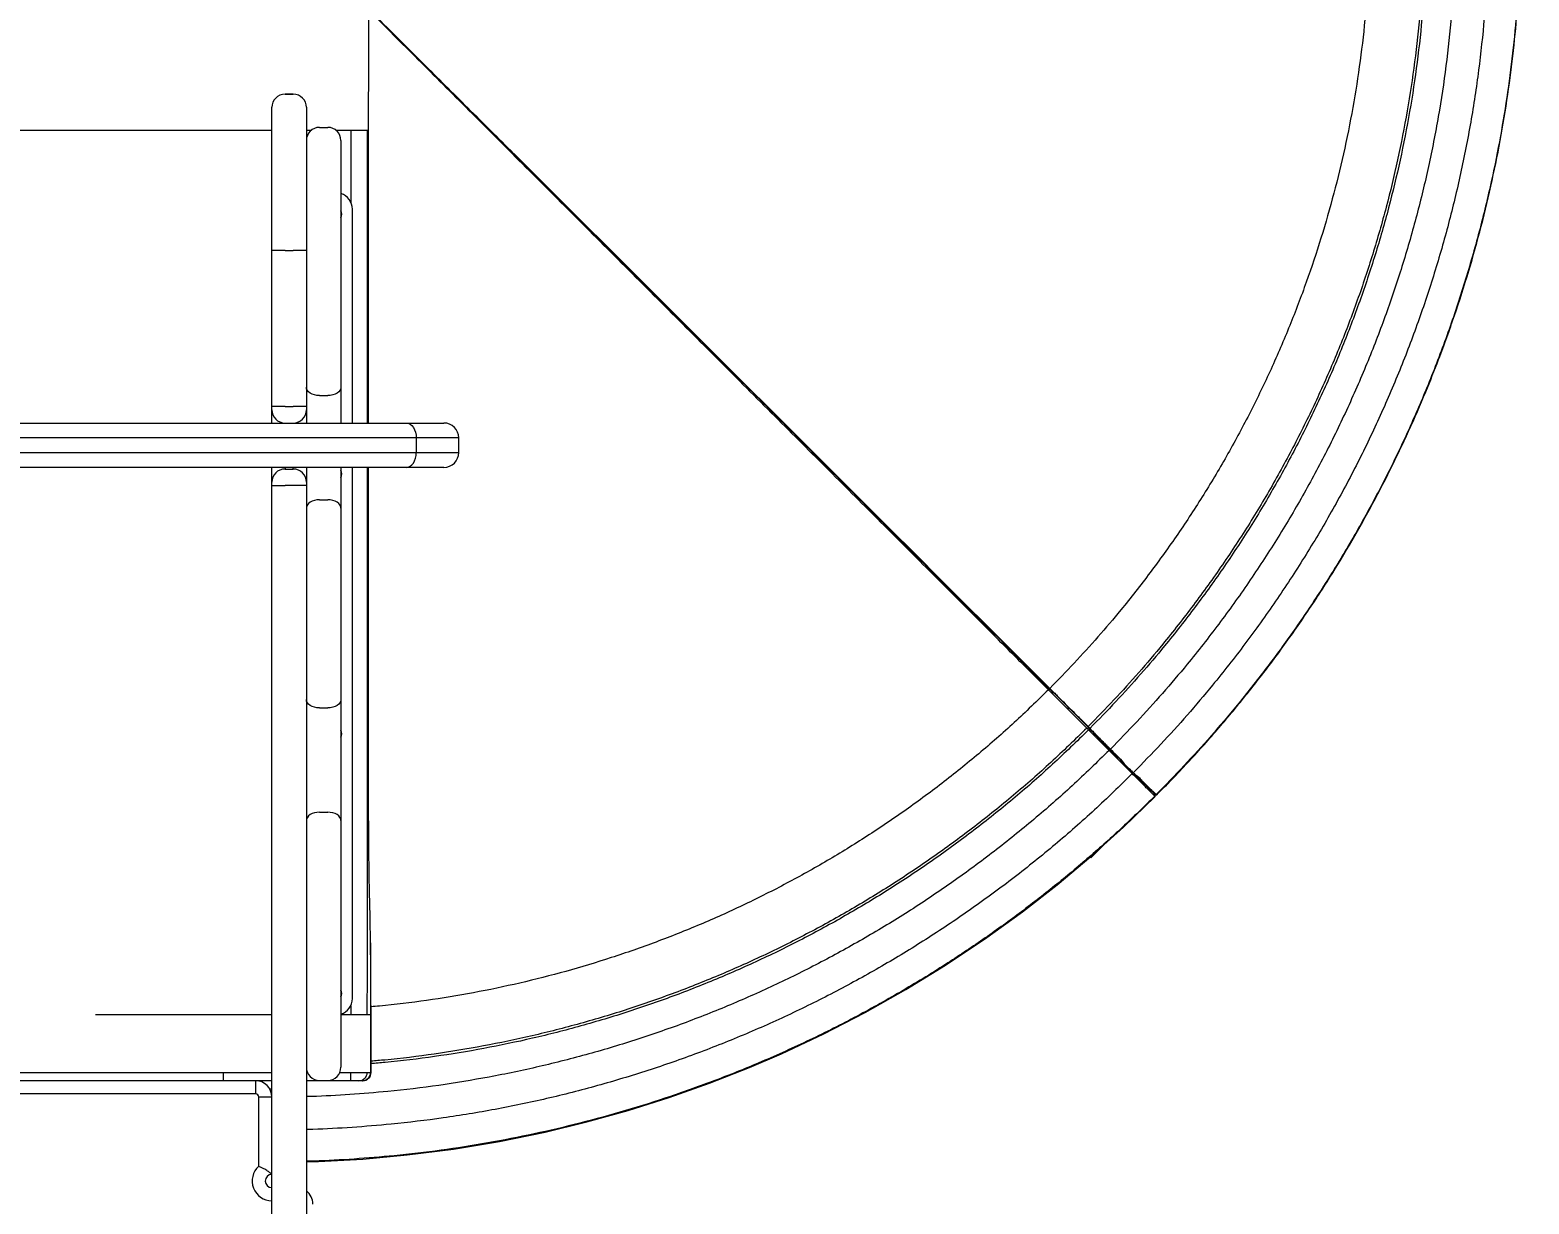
# Model space of a CAD drawing. Header units: millimetres. Extents: x -7720 to 6073, y -7402 to 5433.
# Drawn here: x -1312 to -401, y 2390 to 3104 of the extents above; entities that cross this region are included whole.
import ezdxf

# ---------------------------------------------------------------- set-up
doc = ezdxf.new("R2010")
doc.units = ezdxf.units.MM
for name, color, linetype in [('DIKOM_ОБЪЕКТ', 7, 'Continuous'), ('DIKOM_РАЗМЕР_ЗОНА', 7, 'Continuous'), ('DIKOM_РАЗМЕР_ОБЪЕКТА', 7, 'Continuous')]:
    doc.layers.add(name, color=color, linetype=linetype)
doc.styles.add('style1', font='arial.ttf', dxfattribs={"width": 0.8})
doc.dimstyles.new('1-50', dxfattribs={"dimtxt": 300, "dimasz": 200, "dimexe": 100, "dimexo": 0, "dimgap": 100, "dimtad": 1, "dimtxsty": 'style1', "dimcen": 200, "dimclrd": 7, "dimclre": 7, "dimclrt": 7, "dimadec": 1, "dimazin": 2, "dimtfac": 1, "dimtmove": 0, "dimatfit": 2, "dimfxl": 0, "dimlwd": 25, "dimlwe": 18, "dimarcsym": 0})

# ---------------------------------------------------------------- blocks, each defined once
blk = doc.blocks.new('*D0')
at = {"layer": 'Defpoints', "color": 0, "transparency": 16777216}
for p in [(-1165.04, 3934.07), (-6387.82, -4153.36), (1392.52, -4153.36)]:
    blk.add_point(p, dxfattribs=at)
at = {"layer": 'DIKOM_РАЗМЕР_ОБЪЕКТА', "color": 7, "lineweight": 18, "transparency": 16777216}
for p, q in [((-1165.04, 3934.07), (-6487.82, 3934.07)), ((1392.52, -4153.36), (-6487.82, -4153.36))]:
    blk.add_line(p, q, dxfattribs=at)
at = {"layer": 'DIKOM_РАЗМЕР_ОБЪЕКТА', "color": 7, "lineweight": 25, "transparency": 16777216}
blk.add_line((-6387.82, 3734.07), (-6387.82, -3953.36), dxfattribs=at)
at = {"layer": 'DIKOM_РАЗМЕР_ОБЪЕКТА', "color": 7, "transparency": 16777216}
for points in [[(-6421.16, 3734.07), (-6354.49, 3734.07), (-6387.82, 3934.07)], [(-6421.16, -3953.36), (-6354.49, -3953.36), (-6387.82, -4153.36)]]:
    blk.add_solid(points, dxfattribs=at)
at = {"layer": 'DIKOM_РАЗМЕР_ОБЪЕКТА', "color": 7, "transparency": 16777216, "insert": (-6640.99, -109.65), "char_height": 300, "attachment_point": 5, "rotation": 90, "style": 'style1'}
blk.add_mtext('8100', dxfattribs=at)
blk = doc.blocks.new('*D2')
at = {"layer": 'Defpoints', "color": 0, "transparency": 16777216}
for p in [(-2365.16, 5433.02), (-7269.56, -6016.09), (1800.96, -6016.09)]:
    blk.add_point(p, dxfattribs=at)
at = {"layer": 'DIKOM_РАЗМЕР_ЗОНА', "color": 7, "lineweight": 18, "transparency": 16777216}
for p, q in [((-2365.16, 5433.02), (-7369.56, 5433.02)), ((1800.96, -6016.09), (-7369.56, -6016.09))]:
    blk.add_line(p, q, dxfattribs=at)
at = {"layer": 'DIKOM_РАЗМЕР_ЗОНА', "color": 7, "lineweight": 25, "transparency": 16777216}
blk.add_line((-7269.56, 5233.02), (-7269.56, -5816.09), dxfattribs=at)
at = {"layer": 'DIKOM_РАЗМЕР_ЗОНА', "color": 7, "transparency": 16777216}
for points in [[(-7302.9, 5233.02), (-7236.23, 5233.02), (-7269.56, 5433.02)], [(-7302.9, -5816.09), (-7236.23, -5816.09), (-7269.56, -6016.09)]]:
    blk.add_solid(points, dxfattribs=at)
at = {"layer": 'DIKOM_РАЗМЕР_ЗОНА', "color": 7, "transparency": 16777216, "insert": (-7522.73, -291.53), "char_height": 300, "attachment_point": 5, "rotation": 90, "style": 'style1'}
blk.add_mtext('11500', dxfattribs=at)

msp = doc.modelspace()

# ---------------------------------------------------------------- linework, layer by layer
at = {"layer": 'DIKOM_ОБЪЕКТ', "color": 7, "linetype": 'Continuous', "lineweight": 15}
for p, q in [((-1152.044, 3064.784), (-1157.044, 3064.784)), ((-1157.044, 3064.784), (-1152.044, 3064.784)), ((-1165.044, 2969.784), (-1165.044, 3056.784)), ((-1144.044, 3056.784), (-1144.044, 2969.784)), ((-1140.879, 3042.784), (-1144.044, 3042.784)), ((-1136.044, 3044.594), (-1131.044, 3044.594)), ((-1117.07, 3042.784), (-1126.172, 3042.784)), ((-1123.044, 3036.594), (-1123.044, 2886.564)), ((-1117.07, 3042.784), (-1117.07, 2998.972)), ((-1107.072, 3042.784), (-1107.112, 2864.784)), ((-1106.222, 3042.784), (-1107.072, 3042.784)), ((-1116.044, 2864.784), (-1116.044, 2994.784)), ((-1165.044, 2874.784), (-1165.044, 2969.784)), ((-1157.044, 2969.784), (-1165.044, 2969.784)), ((-1157.044, 2969.784), (-1152.044, 2969.784)), ((-1144.044, 2969.784), (-1152.044, 2969.784)), ((-1144.044, 2969.784), (-1144.044, 2874.784)), ((-1136.044, 2881.491), (-1131.044, 2881.491)), ((-1123.044, 2886.564), (-1123.044, 2864.784)), ((-1157.044, 2874.784), (-1165.044, 2874.784)), ((-1165.044, 2872.784), (-1165.044, 2874.784)), ((-1165.044, 2864.784), (-1165.044, 2872.784)), ((-1157.044, 2874.784), (-1152.044, 2874.784)), ((-1144.044, 2874.784), (-1152.044, 2874.784)), ((-1144.044, 2874.784), (-1144.044, 2872.784)), ((-1144.044, 2872.784), (-1144.044, 2864.784)), ((-1946.857, 2864.784), (-1083.23, 2864.784)), ((-1083.23, 2864.784), (-1060.482, 2864.784)), ((-1077.239, 2855.684), (-1952.848, 2855.684)), ((-1077.239, 2855.684), (-1077.239, 2846.884)), ((-1051.382, 2855.684), (-1077.239, 2855.684)), ((-1051.382, 2846.884), (-1051.382, 2855.684)), ((-1952.848, 2846.884), (-1077.239, 2846.884)), ((-1077.239, 2846.884), (-1051.382, 2846.884)), ((-1083.23, 2837.784), (-1946.857, 2837.784)), ((-1165.044, 2828.784), (-1165.044, 2837.784)), ((-1157.044, 2837.784), (-1157.044, 2836.784)), ((-1157.044, 2836.784), (-1152.044, 2836.784)), ((-1152.044, 2836.784), (-1152.044, 2837.784)), ((-1144.044, 2837.784), (-1144.044, 2828.784)), ((-1123.044, 2837.784), (-1123.044, 2813.004)), ((-1116.044, 2514.784), (-1116.044, 2837.784)), ((-1060.482, 2837.784), (-1083.23, 2837.784)), ((-1165.044, 2826.784), (-1165.044, 2828.784)), ((-1165.044, 2826.784), (-1157.044, 2826.784)), ((-1165.044, 2172.207), (-1165.044, 2826.784)), ((-1152.044, 2826.784), (-1157.044, 2826.784)), ((-1144.044, 2826.784), (-1152.044, 2826.784)), ((-1144.044, 2828.784), (-1144.044, 2826.784)), ((-1144.044, 2826.784), (-1144.044, 2173.913)), ((-1136.044, 2818.077), (-1131.044, 2818.077)), ((-1123.044, 2813.004), (-1123.044, 2696.564)), ((-691.937, 2702.821), (-689.68, 2700.53)), ((-1136.044, 2691.491), (-1131.044, 2691.491)), ((-1123.044, 2696.564), (-1123.044, 2623.004)), ((-669.512, 2679.253), (-668.54, 2679.305)), ((-668.432, 2678.172), (-669.512, 2679.253)), ((-668.543, 2679.475), (-668.52, 2679.452)), ((-668.432, 2678.172), (-667.475, 2678.224)), ((-667.484, 2679.124), (-667.483, 2679.123)), ((-655.927, 2665.667), (-655.405, 2666.191)), ((-641.785, 2651.525), (-655.927, 2665.667)), ((-655.408, 2666.194), (-655.408, 2666.195)), ((-641.785, 2651.525), (-641.261, 2652.051)), ((-628.149, 2637.89), (-628.098, 2638.83)), ((-627.891, 2637.632), (-628.149, 2637.89)), ((-627.204, 2638.835), (-626.947, 2638.578)), ((-1136.044, 2628.077), (-1131.044, 2628.077)), ((-1123.044, 2623.004), (-1123.044, 2472.974)), ((-666.985, 2600.301), (-658.027, 2609.259)), ((-667.473, 2600.789), (-666.985, 2600.301)), ((-1105.044, 2548.737), (-1105.044, 2504.784)), ((-1117.07, 2510.403), (-1117.07, 2504.784)), ((-1117.07, 2504.784), (-1123.044, 2504.784)), ((-1105.044, 2504.784), (-1105.044, 2469.784)), ((-1104.721, 2469.784), (-1104.721, 2491.272)), ((-1514.544, 2469.784), (-1194.525, 2469.784)), ((-1194.525, 2464.784), (-1514.544, 2464.784)), ((-1194.525, 2464.784), (-1194.525, 2469.784)), ((-1175.044, 2464.784), (-1175.044, 2456.784)), ((-1144.044, 2469.784), (-1143.31, 2469.784)), ((-1117.07, 2464.784), (-1144.044, 2464.784)), ((-1136.044, 2464.974), (-1131.044, 2464.974)), ((-1123.725, 2469.784), (-1117.07, 2469.784)), ((-1117.07, 2464.784), (-1117.07, 2469.784)), ((-1110.043, 2464.784), (-1112.071, 2464.784)), ((-1109.72, 2464.784), (-1110.043, 2464.784)), ((-1107.072, 2469.784), (-1105.044, 2469.784)), ((-1105.044, 2469.784), (-1104.721, 2469.784)), ((-1175.044, 2456.784), (-1855.044, 2456.784)), ((-1173.044, 2412.728), (-1173.044, 2454.784)), ((-1165.044, 2454.784), (-1173.044, 2454.784)), ((-1166.383, 2459.784), (-1165.044, 2459.784))]:
    msp.add_line(p, q, dxfattribs=at)
at = {"layer": 'DIKOM_ОБЪЕКТ', "color": 7, "linetype": 'Continuous', "lineweight": 15, "flags": 128}
for points in [[(-1106.063, 3096.55), (-1105.905, 3131.877), (-1105.744, 3167.204)], [(-1106.222, 2864.784), (-1106.222, 2899.784), (-1106.222, 2916.23), (-1106.222, 2972.23), (-1106.222, 3028.23), (-1106.222, 3042.231)], [(-1017.994, 3028.704), (-1003.89, 3014.651), (-989.708, 3000.517), (-975.486, 2986.34), (-961.232, 2972.127), (-946.927, 2957.86), (-932.625, 2943.595), (-918.363, 2929.368), (-904.179, 2915.216), (-890.115, 2901.182), (-876.164, 2887.26), (-862.308, 2873.432), (-848.602, 2859.752), (-835.08, 2846.255), (-821.778, 2832.977), (-805.307, 2816.534), (-789.249, 2800.503), (-773.649, 2784.929), (-758.549, 2769.854), (-743.992, 2755.319), (-730.015, 2741.365), (-716.658, 2728.031), (-703.958, 2715.352), (-691.965, 2703.379), (-691.965, 2703.379), (-691.965, 2703.379)], [(-1136.044, 2881.491), (-1137.604, 2881.588), (-1139.105, 2881.877), (-1140.488, 2882.346), (-1141.7, 2882.977), (-1142.695, 2883.746), (-1143.435, 2884.623), (-1143.89, 2885.574), (-1144.044, 2886.564)], [(-1123.044, 2886.564), (-1123.197, 2885.574), (-1123.653, 2884.623), (-1124.392, 2883.746), (-1125.387, 2882.977), (-1126.599, 2882.346), (-1127.982, 2881.877), (-1129.483, 2881.588), (-1131.044, 2881.491)], [(-1083.23, 2864.784), (-1082.061, 2864.609), (-1080.937, 2864.091), (-1079.901, 2863.25), (-1078.994, 2862.119), (-1078.249, 2860.74), (-1077.695, 2859.167), (-1077.354, 2857.459), (-1077.239, 2855.684)], [(-1083.23, 2837.784), (-1082.061, 2837.959), (-1080.937, 2838.477), (-1079.901, 2839.318), (-1078.994, 2840.449), (-1078.249, 2841.828), (-1077.695, 2843.402), (-1077.354, 2845.109), (-1077.239, 2846.884)], [(-1106.221, 2644.784), (-1106.221, 2647.784), (-1106.221, 2659.784), (-1106.221, 2707.784), (-1106.222, 2837.784)], [(-1136.044, 2818.077), (-1137.604, 2817.98), (-1139.105, 2817.691), (-1140.488, 2817.222), (-1141.7, 2816.591), (-1142.695, 2815.823), (-1143.435, 2814.946), (-1143.89, 2813.994), (-1144.044, 2813.004)], [(-1123.044, 2813.004), (-1123.197, 2813.994), (-1123.653, 2814.946), (-1124.392, 2815.823), (-1125.387, 2816.591), (-1126.599, 2817.222), (-1127.982, 2817.691), (-1129.483, 2817.98), (-1131.044, 2818.077)], [(-691.959, 2702.799), (-691.964, 2702.803), (-691.994, 2702.831)], [(-1136.044, 2691.491), (-1137.604, 2691.588), (-1139.105, 2691.877), (-1140.488, 2692.346), (-1141.7, 2692.977), (-1142.695, 2693.746), (-1143.435, 2694.623), (-1143.89, 2695.574), (-1144.044, 2696.564)], [(-1123.044, 2696.564), (-1123.197, 2695.574), (-1123.653, 2694.623), (-1124.392, 2693.746), (-1125.387, 2692.977), (-1126.599, 2692.346), (-1127.982, 2691.877), (-1129.483, 2691.588), (-1131.044, 2691.491)], [(-1144.044, 2415.522), (-1136.682, 2415.666), (-1109.685, 2417.156), (-1082.766, 2419.605), (-1054.604, 2423.208), (-1026.586, 2427.861), (-998.771, 2433.556), (-973.458, 2439.694), (-948.349, 2446.703), (-923.488, 2454.57), (-898.917, 2463.28), (-874.68, 2472.82), (-855.152, 2481.219), (-829.452, 2493.284), (-804.211, 2506.305), (-779.483, 2520.255), (-755.293, 2535.121), (-731.669, 2550.885), (-708.657, 2567.515), (-687.559, 2583.961), (-667.042, 2601.15), (-647.14, 2619.051), (-627.891, 2637.632), (-627.891, 2637.632), (-627.891, 2637.632)], [(-627.911, 2638.836), (-627.869, 2638.794), (-627.645, 2638.57)], [(-1136.044, 2628.077), (-1137.604, 2627.98), (-1139.105, 2627.691), (-1140.488, 2627.222), (-1141.7, 2626.591), (-1142.695, 2625.823), (-1143.435, 2624.946), (-1143.89, 2623.994), (-1144.044, 2623.004)], [(-1123.044, 2623.004), (-1123.197, 2623.994), (-1123.653, 2624.946), (-1124.392, 2625.823), (-1125.387, 2626.591), (-1126.599, 2627.222), (-1127.982, 2627.691), (-1129.483, 2627.98), (-1131.044, 2628.077)]]:
    msp.add_lwpolyline(points, dxfattribs=at)
at = {"layer": 'DIKOM_ОБЪЕКТ', "color": 7, "linetype": 'Continuous', "lineweight": 15}
for centre, radius, start, end in [((-1157.044, 3056.784), 8, 90, 180), ((-1152.044, 3056.784), 8, 0, 90), ((-1136.044, 3036.594), 8, 90, 180), ((-1131.044, 3036.594), 8, 0, 90), ((-1126.044, 2994.784), 10, 0, 72.542397), ((-1127.044, 2991.784), 4.5, 332.733956, 27.266044), ((-1157.044, 2872.784), 8, 180, 270), ((-1152.044, 2872.784), 8, 270, 0), ((-1060.482, 2855.684), 9.1, 0, 90), ((-1060.482, 2846.884), 9.1, 270, 0), ((-1157.044, 2828.784), 8, 90, 180), ((-1152.044, 2828.784), 8, 0, 90), ((-1127.044, 2833.784), 4.5, 332.733956, 27.266044), ((-691.647, 2703.087), 0.431, 137.417882, 216.506559), ((-668.206, 2679.854), 0.5, 135.382608, 198.522553), ((-511.433, 2835.857), 221.172, 224.729549, 225.124861), ((-1127.044, 2675.784), 4.5, 332.733956, 27.266044), ((-668.206, 2679.854), 0.5, 198.523965, 231.798267), ((-605.558, 2616.528), 70.369, 134.80337, 135.10553), ((-788.424, 2799.563), 188.367, 314.923972, 315.037056), ((-888.409, 2899.852), 349.983, 314.92423, 314.985632), ((-1127.044, 2517.784), 4.5, 332.733956, 27.266044), ((-1126.044, 2514.784), 10, 287.457603, 0), ((-1136.044, 2472.974), 8, 180, 270), ((-1131.044, 2472.974), 8, 270, 0), ((-1175.044, 2454.784), 10, 0, 90), ((-1112.071, 2469.784), 5, 270.003739, 0.004928), ((-1110.043, 2469.784), 5, 270.003714, 0.004995), ((-1109.72, 2469.784), 5, 270.003739, 0.004928), ((-1175.044, 2454.784), 2, 0, 90), ((-1165.044, 2403.784), 12, 131.810315, 270), ((-1165.044, 2403.784), 4, 90, 270), ((-1150.044, 2389.784), 10, 0, 53.130102)]:
    msp.add_arc(centre, radius, start, end, dxfattribs=at)
for points, knots in [([(-497.192, 3174.784), (-497.311, 3165.189), (-497.55, 3145.998), (-499.481, 3117.265), (-502.558, 3088.64), (-506.891, 3060.173), (-512.406, 3032.09), (-519.078, 3004.431), (-526.865, 2977.248), (-535.797, 2950.415), (-545.924, 2923.809), (-557.257, 2897.478), (-569.798, 2871.493), (-583.451, 2846.069), (-598.188, 2821.262), (-613.984, 2797.111), (-630.807, 2773.669), (-647.104, 2752.906), (-662.585, 2734.666), (-676.958, 2718.721), (-686.962, 2708.494), (-691.965, 2703.379)], [0, 0, 0, 0, 0.0550043, 0.1100065, 0.1650128, 0.2200133, 0.2750212, 0.3290385, 0.3830652, 0.4370818, 0.4911091, 0.5462275, 0.6013578, 0.6564758, 0.7116064, 0.7667242, 0.8218548, 0.8769729, 0.9179868, 0.9589898, 1, 1, 1, 1]), ([(-464.256, 3174.784), (-464.382, 3164.715), (-464.632, 3144.579), (-466.658, 3114.428), (-469.887, 3084.392), (-474.433, 3054.521), (-480.221, 3025.053), (-487.221, 2996.03), (-495.393, 2967.506), (-504.765, 2939.351), (-515.392, 2911.432), (-527.283, 2883.803), (-540.443, 2856.535), (-554.77, 2829.858), (-570.233, 2803.828), (-586.808, 2778.486), (-604.46, 2753.888), (-621.555, 2732.109), (-637.783, 2712.988), (-652.841, 2696.281), (-663.321, 2685.564), (-668.562, 2680.205)], [0, 0, 0, 0, 0.0550146, 0.1100272, 0.1650438, 0.2200547, 0.2750729, 0.3291004, 0.3831371, 0.437164, 0.4912015, 0.5463303, 0.6014709, 0.6565993, 0.7117402, 0.7668684, 0.8220094, 0.8771378, 0.9180967, 0.9590449, 1, 1, 1, 1]), ([(-462.729, 3174.784), (-462.854, 3164.694), (-463.105, 3144.513), (-465.136, 3114.297), (-468.372, 3084.195), (-472.928, 3054.259), (-478.728, 3024.726), (-485.744, 2995.641), (-493.933, 2967.055), (-503.326, 2938.837), (-513.975, 2910.857), (-525.893, 2883.168), (-539.081, 2855.842), (-553.439, 2829.106), (-568.936, 2803.019), (-585.548, 2777.622), (-603.238, 2752.971), (-620.37, 2731.144), (-636.635, 2711.98), (-651.727, 2695.235), (-662.231, 2684.494), (-667.483, 2679.123)], [0, 0, 0, 0, 0.055014, 0.1100261, 0.1650421, 0.2200525, 0.2750702, 0.3290972, 0.3831334, 0.4371598, 0.4911966, 0.546325, 0.601465, 0.6565928, 0.7117333, 0.766861, 0.8220013, 0.8771293, 0.9180909, 0.959042, 1, 1, 1, 1]), ([(-445.044, 3174.784), (-445.172, 3164.439), (-445.43, 3143.75), (-447.511, 3112.774), (-450.829, 3081.914), (-455.5, 3051.224), (-461.446, 3020.947), (-468.638, 2991.13), (-477.034, 2961.824), (-486.663, 2932.896), (-497.581, 2904.212), (-509.799, 2875.825), (-523.319, 2847.81), (-538.038, 2820.401), (-553.926, 2793.658), (-570.955, 2767.621), (-589.092, 2742.349), (-606.673, 2719.95), (-623.387, 2700.258), (-638.921, 2683.03), (-649.735, 2671.979), (-655.142, 2666.453)], [0, 0, 0, 0, 0.0549881, 0.1099743, 0.1649644, 0.2199489, 0.2749407, 0.3289422, 0.382953, 0.436954, 0.4909653, 0.5460678, 0.6011818, 0.6562837, 0.7113982, 0.7664999, 0.8216142, 0.8767162, 0.9178157, 0.9589042, 1, 1, 1, 1]), ([(-425.044, 3174.784), (-425.176, 3164.152), (-425.441, 3142.888), (-427.58, 3111.051), (-430.99, 3079.334), (-435.79, 3047.792), (-441.901, 3016.674), (-449.293, 2986.028), (-457.922, 2955.908), (-467.819, 2926.177), (-479.04, 2896.696), (-491.597, 2867.521), (-505.493, 2838.728), (-520.622, 2810.557), (-536.95, 2783.071), (-554.453, 2756.311), (-573.093, 2730.337), (-591.165, 2707.313), (-608.346, 2687.071), (-624.318, 2669.357), (-635.436, 2657.996), (-640.996, 2652.315)], [0, 0, 0, 0, 0.0549858, 0.1099696, 0.1649573, 0.2199394, 0.2749288, 0.328928, 0.3829364, 0.4369351, 0.4909441, 0.5460442, 0.6011558, 0.6562553, 0.7113673, 0.7664667, 0.8215787, 0.8766783, 0.9177903, 0.9588916, 1, 1, 1, 1]), ([(-405.76, 3174.784), (-405.854, 3165.693), (-406.043, 3147.511), (-407.567, 3120.275), (-409.999, 3093.106), (-413.423, 3066.046), (-417.812, 3039.123), (-423.484, 3010.787), (-430.642, 2981.109), (-439.496, 2950.205), (-449.651, 2919.699), (-460.678, 2890.726), (-472.406, 2863.273), (-484.672, 2837.323), (-497.91, 2811.853), (-512.101, 2786.902), (-527.225, 2762.506), (-543.26, 2738.697), (-560.183, 2715.515), (-577.081, 2694.106), (-593.798, 2674.41), (-610.141, 2656.28), (-621.517, 2644.65), (-627.205, 2638.835)], [0, 0, 0, 0, 0.0458352, 0.0916753, 0.137506, 0.1833481, 0.2291782, 0.2750193, 0.3290351, 0.3830601, 0.4370754, 0.4911009, 0.539329, 0.5875658, 0.6357969, 0.6840305, 0.7322655, 0.7804952, 0.8287329, 0.8769602, 0.9179783, 0.9589856, 1, 1, 1, 1]), ([(-626.947, 2638.578), (-620.652, 2645.026), (-608.062, 2657.924), (-590.064, 2678.106), (-572.454, 2699.217), (-555.363, 2721.33), (-538.841, 2744.431), (-523.625, 2767.482), (-509.653, 2790.4), (-496.855, 2813.111), (-484.837, 2836.253), (-473.621, 2859.786), (-463.861, 2882.217), (-454.52, 2905.66), (-445.683, 2930.136), (-437.042, 2957.192), (-429.417, 2984.551), (-422.823, 3012.176), (-417.265, 3040.03), (-412.836, 3067.527), (-409.479, 3094.64), (-407.126, 3121.259), (-405.711, 3148.151), (-405.396, 3165.589), (-405.396, 3174.784), (-405.396, 3174.784)], [0, 0, 0, 0, 0.045409, 0.0908314, 0.1362403, 0.1839373, 0.2316499, 0.2793469, 0.3231048, 0.3668991, 0.4107054, 0.4544997, 0.4982576, 0.533969, 0.581666, 0.6293787, 0.6770757, 0.7247726, 0.7724853, 0.8201823, 0.8651235, 0.9100911, 0.9550586, 0.9999999, 1, 1, 1, 1]), ([(-692.801, 2702.542), (-696.235, 2705.976), (-703.156, 2712.897), (-714.303, 2724.044), (-726.101, 2735.842), (-738.587, 2748.328), (-751.727, 2761.468), (-765.499, 2775.24), (-779.87, 2789.611), (-794.803, 2804.543), (-810.253, 2819.994), (-826.173, 2835.913), (-842.508, 2852.249), (-859.201, 2868.942), (-876.19, 2885.93), (-893.409, 2903.15), (-910.793, 2920.533), (-928.273, 2938.013), (-945.78, 2955.52), (-963.246, 2972.987), (-980.606, 2990.346), (-997.794, 3007.534), (-1014.649, 3024.39), (-1031.12, 3040.86), (-1047.159, 3056.899), (-1062.82, 3072.561), (-1078.054, 3087.794), (-1092.458, 3102.198), (-1101.623, 3111.363), (-1105.978, 3115.718)], [0, 0, 0, 0, 0.0346034, 0.0697393, 0.1053812, 0.1415001, 0.1780636, 0.2150371, 0.2523824, 0.2900596, 0.3280257, 0.3662361, 0.4046442, 0.443202, 0.4818602, 0.5205687, 0.5592772, 0.5979354, 0.6364931, 0.6749013, 0.7131117, 0.7510779, 0.788755, 0.8254433, 0.8617733, 0.8977091, 0.9332175, 0.9682677, 1, 1, 1, 1]), ([(-1105.975, 3116.253), (-1105.521, 3115.802), (-1099.989, 3110.304), (-1089.021, 3099.4), (-1073.989, 3084.45), (-1059.577, 3070.11), (-1045.89, 3056.487), (-1032.02, 3042.676), (-1022.702, 3033.395), (-1017.997, 3028.707), (-1017.994, 3028.704)], [0, 0, 0, 0, 0.0164714, 0.2008236, 0.3850627, 0.538517, 0.6919716, 0.8458749, 0.9999105, 1, 1, 1, 1]), ([(-1106.222, 3042.787), (-1106.215, 3046.817), (-1106.199, 3055.553), (-1106.164, 3068.936), (-1106.12, 3082.878), (-1106.082, 3091.993), (-1106.063, 3096.55)], [0, 0, 0, 0, 0.222093, 0.4813963, 0.7406993, 1, 1, 1, 1]), ([(-1261.371, 3042.784), (-1266.453, 3042.784), (-1276.629, 3042.784), (-1292.403, 3042.784), (-1308.509, 3042.784), (-1319.529, 3042.784), (-1325.044, 3042.784)], [0, 0, 0, 0, 0.2492105, 0.4989918, 0.7492809, 1, 1, 1, 1]), ([(-1165.044, 3042.784), (-1165.091, 3042.784), (-1165.323, 3042.784), (-1166.525, 3042.784), (-1168.673, 3042.784), (-1171.659, 3042.784), (-1175.393, 3042.784), (-1179.882, 3042.784), (-1185.106, 3042.784), (-1191.046, 3042.784), (-1197.682, 3042.784), (-1204.988, 3042.784), (-1212.94, 3042.784), (-1221.508, 3042.784), (-1230.66, 3042.784), (-1240.373, 3042.784), (-1250.572, 3042.784), (-1257.771, 3042.784), (-1261.371, 3042.784)], [0, 0, 0, 0, 0.0168327, 0.0823771, 0.1479214, 0.2134664, 0.2790107, 0.344555, 0.4100998, 0.4756442, 0.5411884, 0.6067332, 0.6722777, 0.7378221, 0.8033667, 0.8689109, 0.9344556, 1, 1, 1, 1]), ([(-1107.072, 3042.784), (-1107.12, 3042.784), (-1107.215, 3042.784), (-1107.828, 3042.784), (-1108.764, 3042.784), (-1110.016, 3042.784), (-1111.535, 3042.784), (-1113.259, 3042.784), (-1115.128, 3042.784), (-1116.423, 3042.784), (-1117.07, 3042.784)], [0, 0, 0, 0, 0.1249983, 0.2499943, 0.3749966, 0.4999971, 0.625001, 0.7499988, 0.8749937, 1, 1, 1, 1]), ([(-1106.222, 3042.784), (-1106.222, 3042.784), (-1106.222, 3042.785), (-1106.222, 3042.786), (-1106.222, 3042.787)], [0, 0, 0, 0, 0.3010201, 1, 1, 1, 1]), ([(-1106.222, 3042.231), (-1106.222, 3042.231), (-1106.222, 3042.416), (-1106.222, 3042.6), (-1106.222, 3042.784)], [0, 0, 0, 0, 0.0037415, 1, 1, 1, 1]), ([(-1017.918, 3028.397), (-1016.381, 3026.863), (-1011.966, 3022.459), (-1004.631, 3015.138), (-995.92, 3006.444), (-987.174, 2997.714), (-978.404, 2988.959), (-969.618, 2980.187), (-960.824, 2971.407), (-952.03, 2962.625), (-943.244, 2953.851), (-934.474, 2945.093), (-925.728, 2936.357), (-917.013, 2927.652), (-908.339, 2918.987), (-899.709, 2910.367), (-891.117, 2901.784), (-882.557, 2893.232), (-874.027, 2884.711), (-865.534, 2876.226), (-857.088, 2867.788), (-848.695, 2859.402), (-840.363, 2851.078), (-832.102, 2842.824), (-823.917, 2834.647), (-815.819, 2826.556), (-807.815, 2818.558), (-799.912, 2810.662), (-792.117, 2802.874), (-784.439, 2795.203), (-776.884, 2787.654), (-769.459, 2780.235), (-762.164, 2772.946), (-754.988, 2765.776), (-747.927, 2758.721), (-740.987, 2751.786), (-734.181, 2744.986), (-727.517, 2738.326), (-721.003, 2731.817), (-714.759, 2725.578), (-710.769, 2721.59), (-708.836, 2719.659)], [0, 0, 0, 0, 0.0138877, 0.0398734, 0.0658855, 0.0919175, 0.1179625, 0.1440136, 0.170062, 0.1961004, 0.2221222, 0.2481208, 0.2740899, 0.3000238, 0.3259169, 0.3517506, 0.3775653, 0.4034388, 0.4293652, 0.4553378, 0.4813494, 0.5073927, 0.5334601, 0.5595436, 0.5856352, 0.611725, 0.637804, 0.6638643, 0.6898984, 0.7158986, 0.7418581, 0.76777, 0.7936278, 0.819491, 0.8454705, 0.8714736, 0.897493, 0.9235209, 0.9495482, 0.9755663, 1, 1, 1, 1]), ([(-1107.118, 2837.784), (-1107.122, 2821.346), (-1107.147, 2710.346), (-1107.168, 2599.346), (-1107.187, 2504.784)], [0, 0, 0, 0, 0.1480883, 1, 1, 1, 1]), ([(-708.836, 2719.659), (-708.712, 2719.535), (-706.788, 2717.613), (-703.134, 2713.909), (-698.317, 2708.885), (-694.626, 2705.148), (-692.61, 2703.331), (-692.023, 2702.802)], [0, 0, 0, 0, 0.021109, 0.3255904, 0.6451794, 0.896662, 1, 1, 1, 1]), ([(-692.801, 2702.542), (-699.671, 2695.841), (-713.409, 2682.44), (-735.092, 2663.488), (-757.509, 2645.423), (-780.702, 2628.358), (-804.459, 2612.399), (-828.734, 2597.56), (-853.462, 2583.845), (-878.752, 2571.187), (-904.726, 2559.534), (-931.358, 2548.929), (-958.601, 2539.423), (-986.233, 2531.098), (-1014.194, 2523.982), (-1042.44, 2518.058), (-1070.916, 2513.439), (-1091.72, 2510.763), (-1103.029, 2509.861), (-1104.753, 2509.723)], [0, 0, 0, 0, 0.0620194, 0.1240364, 0.1860581, 0.2480733, 0.3100967, 0.3710033, 0.4319204, 0.4928263, 0.553744, 0.6158922, 0.6780537, 0.7402012, 0.8023631, 0.8645105, 0.9266724, 0.98882, 1, 1, 1, 1]), ([(-669.512, 2679.253), (-669.628, 2679.369), (-669.862, 2679.603), (-671.116, 2680.856), (-673.04, 2682.78), (-675.692, 2685.432), (-679.025, 2688.765), (-683.016, 2692.756), (-687.56, 2697.301), (-691.061, 2700.801), (-692.801, 2702.542)], [0, 0, 0, 0, 0.1234042, 0.2481659, 0.37385, 0.5000001, 0.6261501, 0.7518341, 0.8765958, 1, 1, 1, 1]), ([(-691.965, 2703.379), (-691.965, 2703.379), (-689.276, 2700.691), (-687.363, 2698.806), (-682.323, 2693.787), (-678.545, 2690.038), (-675.153, 2686.674), (-672.465, 2684.014), (-670.374, 2681.951), (-669.036, 2680.65), (-668.562, 2680.205), (-668.562, 2680.205), (-668.562, 2680.205)], [0, 0, 0, 0, 0.00000044, 0.11930958, 0.23861809, 0.36189162, 0.48560613, 0.60932037, 0.73259422, 0.86629626, 0.99999938, 1, 1, 1, 1]), ([(-668.422, 2679.607), (-668.504, 2679.687), (-668.736, 2679.913), (-669.981, 2681.156), (-672.006, 2683.174), (-674.685, 2685.847), (-678.041, 2689.198), (-682.044, 2693.195), (-685.83, 2696.976), (-688.443, 2699.587), (-689.376, 2700.519)], [0, 0, 0, 0, 0.0829042, 0.2343, 0.3715802, 0.5088596, 0.6501299, 0.7914003, 0.9255087, 1, 1, 1, 1]), ([(-669.512, 2679.253), (-676.72, 2672.222), (-691.136, 2658.16), (-713.888, 2638.273), (-737.411, 2619.317), (-761.747, 2601.41), (-786.677, 2584.665), (-812.149, 2569.093), (-838.096, 2554.702), (-864.633, 2541.42), (-891.889, 2529.192), (-919.834, 2518.064), (-948.42, 2508.089), (-977.414, 2499.355), (-1006.755, 2491.887), (-1036.394, 2485.673), (-1066.273, 2480.815), (-1089.083, 2477.915), (-1101.931, 2476.903), (-1104.721, 2476.683)], [0, 0, 0, 0, 0.0616458, 0.1232893, 0.1849373, 0.246579, 0.3082288, 0.3687685, 0.4293186, 0.4898577, 0.5504084, 0.6121823, 0.6739693, 0.7357425, 0.7975299, 0.8593029, 0.9210903, 0.9828636, 1, 1, 1, 1]), ([(-668.432, 2678.172), (-675.656, 2671.126), (-690.103, 2657.034), (-712.905, 2637.103), (-736.479, 2618.107), (-760.868, 2600.16), (-785.852, 2583.379), (-811.38, 2567.773), (-837.384, 2553.35), (-863.978, 2540.04), (-891.293, 2527.785), (-919.299, 2516.633), (-947.948, 2506.636), (-977.005, 2497.882), (-1006.41, 2490.398), (-1036.113, 2484.171), (-1066.058, 2479.302), (-1088.961, 2476.392), (-1101.881, 2475.374), (-1104.721, 2475.15)], [0, 0, 0, 0, 0.0616292, 0.1232562, 0.1848876, 0.2465128, 0.308146, 0.3686694, 0.4292033, 0.4897261, 0.5502606, 0.6120178, 0.6737882, 0.7355448, 0.7973156, 0.8590721, 0.9208429, 0.9825996, 1, 1, 1, 1]), ([(-668.649, 2679.703), (-668.625, 2679.633), (-668.577, 2679.494), (-668.532, 2679.478), (-668.345, 2679.128), (-667.922, 2678.783), (-667.504, 2678.442)], [0, 0, 0, 0, 0.0125584, 0.025028, 0.0372433, 1, 1, 1, 1]), ([(-655.927, 2665.667), (-656.682, 2666.423), (-658.238, 2667.978), (-660.545, 2670.286), (-662.766, 2672.507), (-664.754, 2674.494), (-666.38, 2676.121), (-667.548, 2677.289), (-668.27, 2678.01), (-668.379, 2678.119), (-668.432, 2678.172)], [0, 0, 0, 0, 0.1167062, 0.2402392, 0.3687908, 0.5000019, 0.6312105, 0.7597602, 0.8832964, 1, 1, 1, 1]), ([(-667.521, 2678.467), (-667.524, 2678.47), (-667.568, 2678.511), (-667.612, 2678.625), (-667.638, 2678.792), (-667.606, 2678.941), (-667.549, 2679.051), (-667.504, 2679.102), (-667.484, 2679.124)], [0, 0, 0, 0, 0.01703922, 0.25100079, 0.48500048, 0.71894141, 0.87450763, 1, 1, 1, 1]), ([(-667.526, 2678.462), (-667.508, 2678.442), (-667.46, 2678.385), (-667.239, 2678.145), (-666.773, 2677.66), (-666.087, 2676.953), (-665.206, 2676.055), (-664.153, 2674.986), (-662.935, 2673.753), (-661.58, 2672.386), (-660.108, 2670.906), (-658.546, 2669.338), (-656.971, 2667.756), (-655.916, 2666.701), (-655.409, 2666.194)], [0, 0, 0, 0, 0.0494492, 0.1336498, 0.223457, 0.3110385, 0.3976365, 0.4849122, 0.5714662, 0.6581721, 0.7456199, 0.8324564, 0.9195551, 1, 1, 1, 1]), ([(-667.483, 2679.123), (-667.483, 2679.123), (-667.483, 2679.123), (-667.428, 2679.017), (-667.105, 2678.66), (-666.386, 2677.883), (-665.343, 2676.79), (-663.968, 2675.372), (-662.255, 2673.619), (-660.299, 2671.636), (-658.24, 2669.56), (-656.52, 2667.83), (-655.481, 2666.792), (-655.145, 2666.457)], [0, 0, 0, 0, 0.0000022, 0.0588777, 0.1673741, 0.2758716, 0.3836091, 0.491347, 0.6108861, 0.7304282, 0.8392137, 0.9480044, 1, 1, 1, 1]), ([(-655.927, 2665.667), (-663.333, 2658.443), (-678.144, 2643.996), (-701.52, 2623.564), (-725.687, 2604.089), (-750.691, 2585.691), (-776.304, 2568.486), (-802.474, 2552.488), (-829.133, 2537.702), (-856.397, 2524.056), (-884.4, 2511.493), (-913.111, 2500.06), (-942.481, 2489.811), (-972.27, 2480.838), (-1002.415, 2473.162), (-1032.868, 2466.791), (-1063.562, 2461.75), (-1091.832, 2458.327), (-1117.576, 2456.27), (-1134.116, 2455.294), (-1142.944, 2455.153), (-1144.044, 2455.136)], [0, 0, 0, 0, 0.0569973, 0.1139924, 0.1709918, 0.2279852, 0.2849862, 0.3409608, 0.3969449, 0.4529189, 0.5089037, 0.5660194, 0.6231472, 0.6802623, 0.7373904, 0.7945054, 0.8516335, 0.9087488, 0.9513498, 0.9939396, 1, 1, 1, 1]), ([(-655.405, 2666.191), (-652.761, 2663.567), (-648.738, 2659.576), (-644.11, 2654.822), (-641.946, 2652.82), (-641.285, 2652.069), (-641.266, 2652.047)], [0, 0, 0, 0, 0.5586245, 0.849964, 0.9956242, 1, 1, 1, 1]), ([(-655.145, 2666.457), (-655.144, 2666.456), (-655.143, 2666.455), (-655.142, 2666.453), (-655.142, 2666.453)], [0, 0, 0, 0, 0.9837404, 1, 1, 1, 1]), ([(-655.142, 2666.453), (-653.975, 2665.243), (-651.641, 2662.823), (-646.668, 2658.731), (-644.326, 2652.315), (-640.996, 2652.315), (-640.996, 2652.315)], [0, 0, 0, 0, 0.2502132, 0.5004263, 0.999997, 1, 1, 1, 1]), ([(-641.785, 2651.525), (-649.396, 2644.101), (-664.619, 2629.252), (-688.644, 2608.252), (-713.483, 2588.236), (-739.181, 2569.327), (-765.505, 2551.645), (-792.402, 2535.202), (-819.802, 2520.005), (-847.824, 2505.98), (-876.604, 2493.068), (-906.113, 2481.318), (-936.299, 2470.784), (-966.916, 2461.562), (-997.898, 2453.672), (-1029.196, 2447.125), (-1060.743, 2441.944), (-1089.801, 2438.425), (-1116.265, 2436.309), (-1133.459, 2435.3), (-1142.724, 2435.156), (-1144.044, 2435.135)], [0, 0, 0, 0, 0.0569379, 0.1138737, 0.1708136, 0.2277477, 0.2846893, 0.3406056, 0.3965315, 0.4524472, 0.5083736, 0.5654298, 0.6224981, 0.6795538, 0.7366224, 0.7936779, 0.8507464, 0.9078022, 0.9503738, 0.9929343, 1, 1, 1, 1]), ([(-1105.542, 2575.277), (-1105.589, 2577.064), (-1105.681, 2580.532), (-1105.802, 2586.803), (-1105.91, 2593.608), (-1105.998, 2600.667), (-1106.068, 2607.774), (-1106.123, 2614.775), (-1106.167, 2622.04), (-1106.198, 2629.51), (-1106.217, 2637.113), (-1106.22, 2642.229), (-1106.221, 2644.784)], [0, 0, 0, 0, 0.1167549, 0.2267268, 0.3370488, 0.44702, 0.539115, 0.6314155, 0.7235101, 0.8156053, 0.9079048, 1, 1, 1, 1]), ([(-628.149, 2637.89), (-628.207, 2637.947), (-628.326, 2638.066), (-629.113, 2638.853), (-630.386, 2640.127), (-632.16, 2641.9), (-634.327, 2644.067), (-636.749, 2646.489), (-639.265, 2649.005), (-640.961, 2650.701), (-641.785, 2651.525)], [0, 0, 0, 0, 0.1167038, 0.2402403, 0.3687891, 0.4999986, 0.6312116, 0.7597605, 0.8832951, 1, 1, 1, 1]), ([(-641.261, 2652.05), (-640.917, 2651.706), (-640.025, 2650.814), (-638.567, 2649.358), (-636.922, 2647.719), (-635.327, 2646.132), (-633.83, 2644.643), (-632.457, 2643.28), (-631.23, 2642.066), (-630.169, 2641.017), (-629.295, 2640.157), (-628.619, 2639.496), (-628.146, 2639.045), (-627.955, 2638.864), (-627.893, 2638.815), (-627.873, 2638.8)], [0, 0, 0, 0, 0.0500855, 0.1297765, 0.2136754, 0.2969614, 0.3802906, 0.4640121, 0.5471939, 0.6308701, 0.714233, 0.7975601, 0.8814605, 0.9631069, 1, 1, 1, 1]), ([(-640.996, 2652.315), (-640.996, 2652.315), (-640.996, 2651.23), (-638.334, 2650.16), (-636.538, 2647.741), (-634.297, 2645.694), (-632.393, 2643.772), (-630.694, 2642.121), (-629.288, 2640.752), (-628.222, 2639.733), (-627.431, 2638.998), (-627.285, 2638.892), (-627.206, 2638.835)], [0, 0, 0, 0, 0.000002, 0.1089253, 0.217849, 0.3268018, 0.4357514, 0.5445474, 0.6533417, 0.7619834, 0.8706242, 1, 1, 1, 1]), ([(-628.149, 2637.89), (-634.644, 2631.528), (-647.634, 2618.805), (-667.971, 2600.624), (-688.902, 2583.131), (-710.456, 2566.419), (-732.598, 2550.484), (-756.645, 2534.458), (-782.692, 2518.535), (-810.805, 2502.942), (-839.557, 2488.552), (-867.841, 2475.863), (-895.547, 2464.744), (-922.569, 2455.067), (-949.94, 2446.419), (-977.617, 2438.81), (-1005.562, 2432.254), (-1033.736, 2426.756), (-1062.095, 2422.334), (-1089.182, 2419.13), (-1114.931, 2417.068), (-1132.755, 2416.028), (-1142.465, 2415.877), (-1144.044, 2415.852)], [0, 0, 0, 0, 0.0474021, 0.0948094, 0.1422068, 0.1896161, 0.2370128, 0.284421, 0.3402835, 0.3961554, 0.4520172, 0.5078896, 0.5577664, 0.6076522, 0.6575321, 0.7074146, 0.7572986, 0.8071771, 0.8570637, 0.9069398, 0.9493601, 0.9917693, 1, 1, 1, 1]), ([(-627.891, 2637.632), (-627.89, 2637.642), (-627.887, 2637.663), (-627.875, 2637.842), (-627.856, 2638.147), (-627.835, 2638.507), (-627.82, 2638.785), (-627.814, 2638.884)], [0, 0, 0, 0, 0.1848694, 0.3698262, 0.5517897, 0.8405168, 1, 1, 1, 1]), ([(-627.871, 2638.803), (-627.838, 2638.778), (-627.763, 2638.723), (-627.622, 2638.686), (-627.47, 2638.689), (-627.323, 2638.737), (-627.245, 2638.802), (-627.206, 2638.835)], [0, 0, 0, 0, 0.1709085, 0.3781727, 0.5854311, 0.7926953, 1, 1, 1, 1]), ([(-626.947, 2638.578), (-626.947, 2638.577), (-627.02, 2638.499), (-627.187, 2638.408), (-627.443, 2638.439), (-627.599, 2638.507), (-627.644, 2638.57), (-627.645, 2638.57)], [0, 0, 0, 0, 0.0052677, 0.4795849, 0.8033566, 0.9979416, 1, 1, 1, 1]), ([(-627.607, 2638.693), (-627.561, 2638.692), (-627.464, 2638.689), (-627.321, 2638.738), (-627.243, 2638.803), (-627.204, 2638.835)], [0, 0, 0, 0, 0.31335043, 0.65671915, 1, 1, 1, 1]), ([(-627.205, 2638.835), (-627.205, 2638.835), (-627.205, 2638.835), (-627.205, 2638.835), (-627.204, 2638.835)], [0, 0, 0, 0, 0.001448, 1, 1, 1, 1]), ([(-1105.044, 2548.737), (-1105.082, 2551.62), (-1105.16, 2557.42), (-1105.287, 2564.553), (-1105.415, 2570.559), (-1105.5, 2573.701), (-1105.542, 2575.277)], [0, 0, 0, 0, 0.2774944, 0.5584522, 0.7783695, 1, 1, 1, 1]), ([(-1104.721, 2491.272), (-1104.721, 2493.34), (-1104.723, 2498.137), (-1104.737, 2505.63), (-1104.764, 2513.76), (-1104.803, 2521.809), (-1104.86, 2530.472), (-1104.937, 2539.61), (-1105.008, 2545.682), (-1105.044, 2548.737)], [0, 0, 0, 0, 0.1011315, 0.2346017, 0.3680709, 0.5054189, 0.6427657, 0.8202752, 1, 1, 1, 1]), ([(-1165.044, 2504.784), (-1165.081, 2504.784), (-1165.301, 2504.784), (-1166.373, 2504.784), (-1168.26, 2504.784), (-1170.813, 2504.784), (-1173.899, 2504.784), (-1177.466, 2504.784), (-1181.426, 2504.784), (-1185.69, 2504.784), (-1190.158, 2504.784), (-1194.729, 2504.784), (-1222.118, 2504.784), (-1247.999, 2504.784), (-1272.358, 2504.784)], [0, 0, 0, 0, 0.0079428, 0.0460753, 0.0842068, 0.1223389, 0.1604712, 0.1986031, 0.2367348, 0.2748667, 0.3129985, 0.3511309, 0.3892997, 1, 1, 1, 1]), ([(-1107.187, 2504.784), (-1107.487, 2504.784), (-1108.088, 2504.784), (-1110.436, 2504.784), (-1113.521, 2504.784), (-1115.887, 2504.784), (-1117.07, 2504.784)], [0, 0, 0, 0, 0.2499876, 0.4999894, 0.7499893, 1, 1, 1, 1]), ([(-1105.044, 2504.784), (-1105.384, 2504.784), (-1105.915, 2504.784), (-1106.543, 2504.784), (-1106.827, 2504.784), (-1106.969, 2504.784), (-1107.004, 2504.784), (-1107.126, 2504.784), (-1107.187, 2504.784)], [0, 0, 0, 0, 0.5000128, 0.7800206, 0.9032234, 0.9354908, 0.9677582, 1, 1, 1, 1]), ([(-1194.525, 2469.784), (-1194.525, 2469.784), (-1192.489, 2469.784), (-1188.756, 2469.784), (-1183.555, 2469.784), (-1178.994, 2469.784), (-1174.882, 2469.784), (-1171.323, 2469.784), (-1168.407, 2469.784), (-1166.321, 2469.784), (-1165.217, 2469.784), (-1165.044, 2469.784), (-1165.044, 2469.784)], [0, 0, 0, 0, 0.0000014, 0.1471253, 0.2688811, 0.3906378, 0.5123839, 0.6341315, 0.7559092, 0.8776858, 0.9994688, 1, 1, 1, 1]), ([(-1165.044, 2464.784), (-1165.853, 2464.784), (-1167.734, 2464.784), (-1171.626, 2464.784), (-1176.401, 2464.784), (-1181.727, 2464.784), (-1186.656, 2464.784), (-1190.956, 2464.784), (-1193.335, 2464.784), (-1194.525, 2464.784)], [0, 0, 0, 0, 0.1264533, 0.294119, 0.4617842, 0.6294549, 0.7971235, 0.8985615, 1, 1, 1, 1]), ([(-1117.07, 2469.784), (-1117.07, 2469.784), (-1116.387, 2469.784), (-1114.582, 2469.784), (-1111.803, 2469.784), (-1109.23, 2469.784), (-1107.46, 2469.784), (-1107.201, 2469.784), (-1107.072, 2469.784)], [0, 0, 0, 0, 0.0000039, 0.13242, 0.3495813, 0.5667054, 0.7835625, 1, 1, 1, 1]), ([(-1112.071, 2464.784), (-1112.136, 2464.784), (-1112.265, 2464.784), (-1113.151, 2464.784), (-1114.437, 2464.784), (-1115.827, 2464.784), (-1116.728, 2464.784), (-1117.07, 2464.784)], [0, 0, 0, 0, 0.2167742, 0.4335835, 0.6505985, 0.8674616, 1, 1, 1, 1]), ([(-1165.044, 2407.784), (-1165.096, 2407.838), (-1165.213, 2407.959), (-1166.24, 2408.886), (-1168.052, 2410.168), (-1170.317, 2411.442), (-1172.05, 2412.279), (-1172.853, 2412.643), (-1173.037, 2412.726), (-1173.044, 2412.728)], [0, 0, 0, 0, 0.1498973, 0.3359231, 0.5694853, 0.8047467, 0.9552501, 0.9984708, 1, 1, 1, 1])]:
    msp.add_open_spline(points, degree=3, knots=knots, dxfattribs=at)

# ---------------------------------------------------------------- dimensions: what is measured, and where the dimension line sits
at = {"layer": 'DIKOM_РАЗМЕР_ЗОНА'}
dim = msp.add_linear_dim(base=(-7269.562, -6016.09), p1=(-2365.162, 5433.022), p2=(1800.959, -6016.09), angle=90, text='11500', dimstyle='1-50', dxfattribs=at)
dim.commit()
dim.dimension.update_dxf_attribs({"geometry": '*D2', "text_midpoint": (-7269.562, -291.534), "dimtype": 160})
at = {"layer": 'DIKOM_РАЗМЕР_ОБЪЕКТА'}
dim = msp.add_linear_dim(base=(-6387.822, -4153.364), p1=(-1165.044, 3934.068), p2=(1392.523, -4153.364), angle=90, text='8100', dimstyle='1-50', dxfattribs=at)
dim.commit()
dim.dimension.update_dxf_attribs({"geometry": '*D0', "text_midpoint": (-6387.822, -109.648), "dimtype": 160})

doc.saveas('drawing.dxf')
